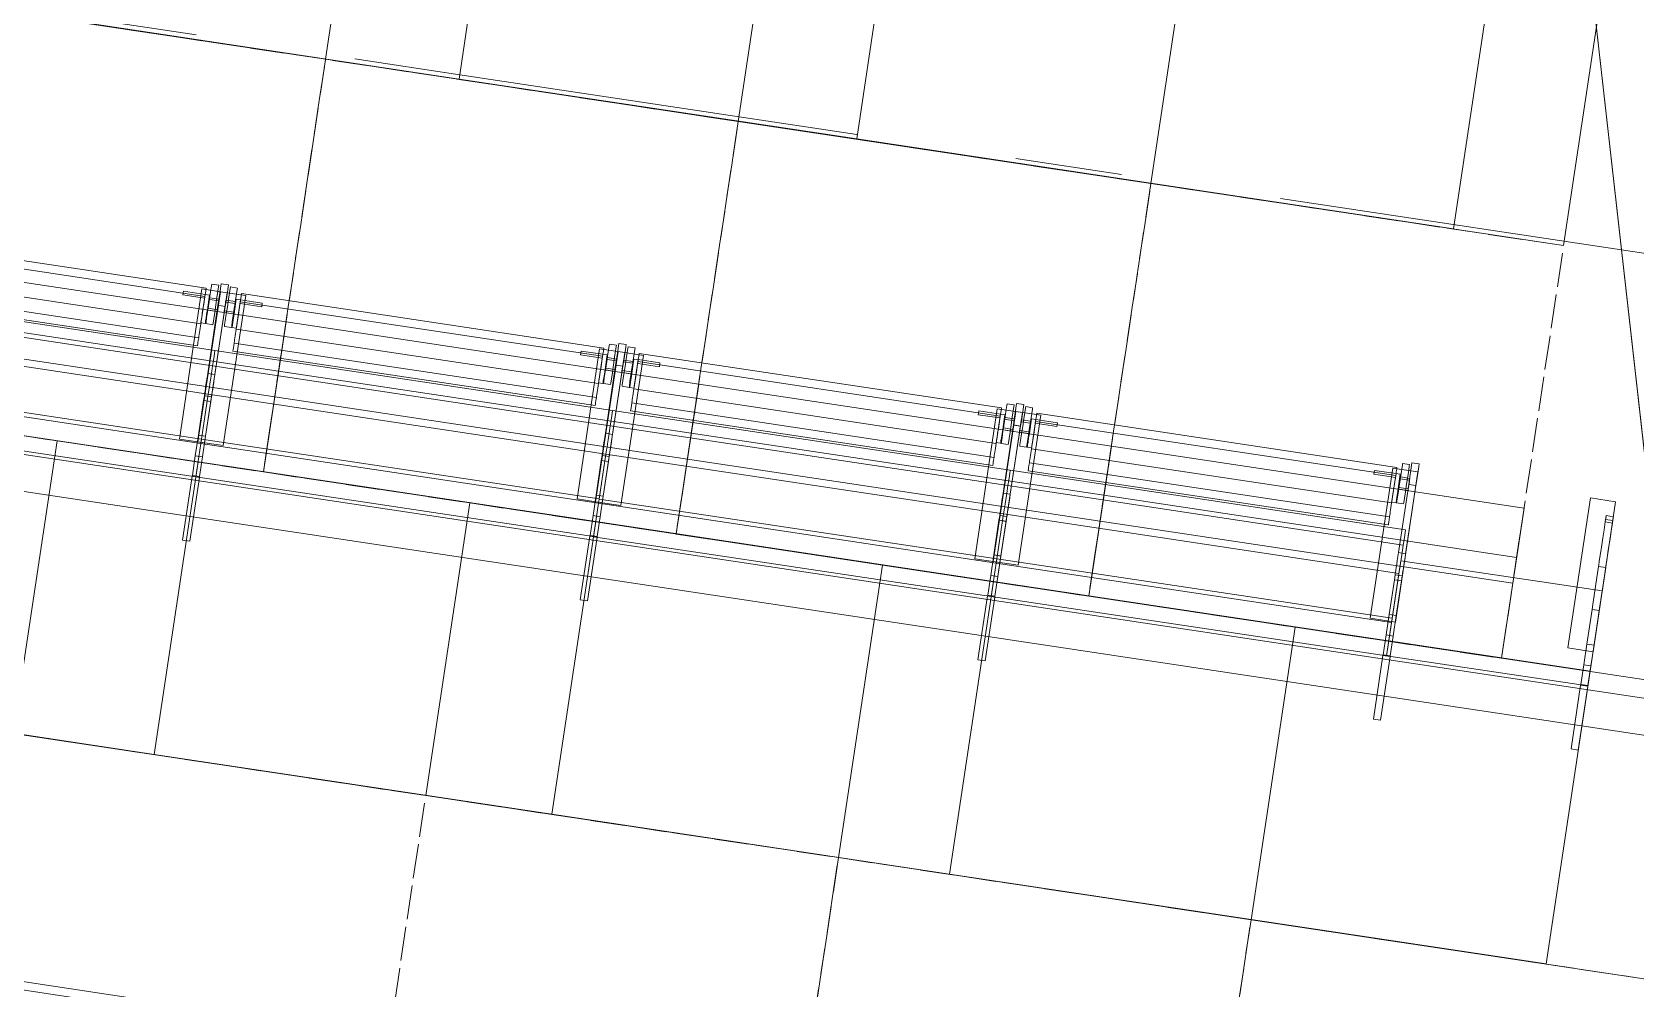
# Model space of a CAD drawing. Header units: millimetres. Extents: x -50172 to 74273, y -80883 to 11206.
# Drawn here: x -27207 to -25093, y -64751 to -63490 of the extents above; entities that cross this region are included whole.
import ezdxf
from ezdxf.enums import TextEntityAlignment as Align

# ---------------------------------------------------------------- set-up
doc = ezdxf.new("R2010")
doc.units = ezdxf.units.MM
doc.header["$MEASUREMENT"] = 0
doc.linetypes.add('Double Dashed', pattern=[1093.611073, 529.166651, -211.666656, 141.111112, -211.666656])
doc.linetypes.add('Hidden Line', pattern=[55, 45, -10])
for name, color, linetype in [('A-25-M_Wall_Ext', 7, 'Continuous'), ('New_A-05-M_Gross_Int_Plant', 7, 'Continuous'), ('New_A-15-MG_Structural_Grid_Phase_2', 7, 'Continuous'), ('New_A-20-M_Floor_Slab', 7, 'Continuous'), ('New_A-35-M_FFE_Fixed', 7, 'Continuous')]:
    doc.layers.add(name, color=color, linetype=linetype)
for name, color, linetype, lineweight in [('A-25-M_Wall_Ext_Pen_No__1', 7, 'Continuous', 13), ('New_A-20-M_Floor_Slab_Pen_No__89', 8, 'Continuous', 20), ('New_A-35-M_FFE_Fixed_Pen_No__1', 7, 'Continuous', 13), ('New_A-35-M_FFE_Fixed_Pen_No__101', 252, 'Continuous', 15), ('New_A-35-M_FFE_Fixed_Pen_No__93', 8, 'Continuous', 13), ('New_A-95-P_Drawing_Pen_No__1', 7, 'Continuous', 13), ('New_ArchiCAD Zone Stamps_Pen_No__6', 7, 'Continuous', 35)]:
    doc.layers.add(name, color=color, linetype=linetype, lineweight=lineweight)
for name, color, linetype, lineweight, true_color in [('A-25-M_Wall_Ext_Pen_No__107', 7, 'Continuous', 15, 0xa6a6a6), ('New_A-05-M_Gross_Int_Plant_Pen_No__74', 7, 'Continuous', 20, 0x606060), ('New_A-15-MG_Structural_Grid_Phase_2_Pen_No__222', 7, 'Continuous', 13, 0x65af33)]:
    doc.layers.add(name, color=color, linetype=linetype, lineweight=lineweight, true_color=true_color)
doc.styles.add('GENERATED_STYLE_1', font='')
doc.styles.add('GENERATED_STYLE_3', font='')
doc.styles.add('GENERATED_STYLE_4', font='')
doc.styles.get('GENERATED_STYLE_1').set_extended_font_data('Arial', bold=True)
doc.styles.get('GENERATED_STYLE_3').set_extended_font_data('Arial')
doc.styles.get('GENERATED_STYLE_4').set_extended_font_data('Swis721 BT')
pattern_1 = [(60, (0, 0), (-43.30127, 25), []), (120, (0, 0), (43.30127, 25), [])]

# ---------------------------------------------------------------- blocks, each defined once
blk = doc.blocks.new('Slab_14_1', base_point=(-23563.9, -63227.3))
at = {"layer": 'New_A-20-M_Floor_Slab_Pen_No__89', "linetype": 'Continuous', "flags": 128}
blk.add_lwpolyline([(-23563.9, -63227.3), (-23443.1, -64297.2), (-25033, -64476.7), (-25153.8, -63406.8)], close=True, dxfattribs=at)
blk = doc.blocks.new('Slab_38_1', base_point=(-25153.8, -63406.8))
at = {"layer": 'New_A-20-M_Floor_Slab_Pen_No__89', "linetype": 'Continuous', "flags": 128}
blk.add_lwpolyline([(-25153.8, -63406.8), (-33281.9, -62183.4), (-33690.9, -63121.2), (-25039, -64423.5)], close=True, dxfattribs=at)
blk = doc.blocks.new('Slab_39_1', base_point=(-25044.6, -64373.8))
at = {"layer": 'New_A-20-M_Floor_Slab_Pen_No__89', "linetype": 'Continuous', "flags": 128}
blk.add_lwpolyline([(-25044.6, -64373.8), (-33670.9, -63075.4), (-34079.9, -64013.3), (-24929.8, -65390.5)], close=True, dxfattribs=at)
blk = doc.blocks.new('VENTS__3_1', base_point=(-30958.5, -71277.4))
at = {"layer": 'New_A-05-M_Gross_Int_Plant_Pen_No__74', "linetype": 'Continuous'}
blk.add_arc((-26782.7, -43787.3), 28124.1, 246.43121, 336.44961, dxfattribs=at)
at = {"layer": 'New_ArchiCAD Zone Stamps_Pen_No__6'}
for tag, height, style, p in [('ROOM_NAME', 250, 'GENERATED_STYLE_1', (-31302.6, -70145.2)), ('zoneNameLine2', 250, 'GENERATED_STYLE_1', (-31491, -70577.3)), ('measuredAreaCode', 200, 'GENERATED_STYLE_3', (-31679.5, -70998)), ('DUMMY_649', 200, 'GENERATED_STYLE_3', (-31372.1, -71132.1)), ('DUMMY_650', 200, 'GENERATED_STYLE_3', (-30882.7, -71345.4)), ('DUMMY_651', 133.3, 'GENERATED_STYLE_3', (-30603.4, -71452))]:
    blk.add_attdef(tag, text='', height=height, rotation=336.4404, dxfattribs=dict(at, style=style)).set_placement(p, align=Align.TOP_LEFT)
blk = doc.blocks.new('Wall_156_1', base_point=(-38294.6, -69816.9))
at = {"layer": 'A-25-M_Wall_Ext_Pen_No__107', "linetype": 'Continuous', "lineweight": 0, "true_color": 0x535353}
for points in [[(-38161.1, -69523.8, 0.417286), (-920.9, -54882.6), (-922.8, -54881.8, -0.417285), (-38160.3, -69522)], [(-38224.1, -69662.2, 0.417299), (-781.4, -54943), (-783.3, -54942.2, -0.417299), (-38223.3, -69660.3)]]:
    blk.add_hatch(color=251, dxfattribs=at).paths.add_polyline_path(points)
at = {"layer": 'A-25-M_Wall_Ext_Pen_No__107', "linetype": 'Continuous'}
h = blk.add_hatch(dxfattribs=at)
h.set_pattern_fill('Plaster_0001', color=256, style=0, pattern_type=2)
h.set_pattern_definition([(201.458, (0, 0), (-63.3617, 161.19955), [0, -100]), (201.458, (-14.85, -98.89), (-63.3617, 161.19955), [0, -100])])
h.paths.add_polyline_path([(-38160.3, -69522, 0.417285), (-922.8, -54881.8), (-936.5, -54875.8, -0.417284), (-38154.1, -69508.4)])
h = blk.add_hatch(dxfattribs=at)
h.set_pattern_fill('Batt_Insulation_0001', color=256, style=0, pattern_type=2)
h.set_pattern_definition(pattern_1)
h.paths.add_polyline_path([(-38273, -69769.5, 0.41731), (-673.1, -54989.8), (-764.9, -54950.1, -0.417301), (-38231.6, -69678.5)])
h = blk.add_hatch(dxfattribs=at)
h.set_pattern_fill('Plywood_0001', color=256, style=0, pattern_type=2)
h.set_pattern_definition([(0, (0, 0), (0, 200), [])])
h.paths.add_polyline_path([(-38231.6, -69678.5, 0.417301), (-764.9, -54950.1), (-781.4, -54943, -0.417299), (-38224.1, -69662.2)])
h = blk.add_hatch(dxfattribs=at)
h.set_pattern_fill('Batt_Insulation_0001', color=256, style=0, pattern_type=2)
h.set_pattern_definition(pattern_1)
h.paths.add_polyline_path([(-38283.4, -69792.3, 0.417312), (-650.2, -54999.7), (-673.1, -54989.8, -0.41731), (-38273, -69769.5)])
blk.add_hatch(color=256, dxfattribs=at).paths.add_polyline_path([(-38294.6, -69816.9, 0.417314), (-625.4, -55010.5), (-650.2, -54999.7, -0.417312), (-38283.4, -69792.3)])
at = {"layer": 'A-25-M_Wall_Ext_Pen_No__1', "linetype": 'Continuous'}
for radius, start, end in [(28147.8, 246.16247, 336.76276), (28145.8, 246.16252, 336.76277), (28130.8, 246.16287, 336.76285), (28317.8, 246.15854, 336.76179), (28299.8, 246.15895, 336.76189), (28297.8, 246.159, 336.7619), (28417.8, 246.15624, 336.76122), (28469.8, 246.15506, 336.76093), (28442.8, 246.15567, 336.76108)]:
    blk.add_arc((-26785.3, -43777.2), radius, start, end, dxfattribs=at)
blk = doc.blocks.new('Standard grid marker_15')
at = {"layer": 'New_A-15-MG_Structural_Grid_Phase_2_Pen_No__222', "linetype": 'Double Dashed'}
for p, q in [((1714.6, 0), (6969.8, 0)), ((6969.8, 0), (8684.4, 0))]:
    blk.add_line(p, q, dxfattribs=at)
blk = doc.blocks.new('Standard grid marker_24')
at = {"layer": 'New_A-15-MG_Structural_Grid_Phase_2_Pen_No__222', "linetype": 'Double Dashed'}
blk.add_arc((0, 0), 27977.6, 0, 90.63597, dxfattribs=at)
at = {"layer": 'New_A-15-MG_Structural_Grid_Phase_2_Pen_No__222', "style": 'GENERATED_STYLE_4'}
blk.add_attdef('AC_MarkerText_1', text='', height=350, rotation=90.3066, dxfattribs=at).set_placement((-1326.2, 28008), align=Align.MIDDLE_CENTER)
blk = doc.blocks.new('Montpelier with surface')
at = {"layer": 'New_A-35-M_FFE_Fixed_Pen_No__1', "linetype": 'Continuous'}
for p, q in [((0, 534.8), (0, 4.8)), ((390, 534.8), (0, 534.8)), ((285, 539.6), (370, 539.6)), ((285, 530), (285, 539.6)), ((285, 530), (370, 530)), ((370, 539.6), (371, 539.6)), ((370, 530), (370, 539.6)), ((370, 4.8), (370, 534.8)), ((370, 534.8), (414.6, 534.8)), ((370, 530), (371, 530)), ((371, 539.6), (397.3, 539.6)), ((371, 530), (371, 539.6)), ((371, 530), (397.3, 530)), ((390, 4.8), (390, 534.8)), ((397.3, 530), (397.3, 539.6)), ((397.3, 539.6), (424.7, 539.6)), ((397.3, 530), (424.7, 530)), ((414.6, 534.8), (415.5, 534.8)), ((414.6, 4.8), (414.6, 534.8)), ((415.5, 534.8), (416.5, 534.8)), ((416, 539.1), (616, 539.1)), ((416, 539.1), (416, 505.4)), ((416.5, 534.8), (417.4, 534.8)), ((417.4, 534.8), (418.3, 534.8)), ((418.3, 534.8), (419, 534.8)), ((419, 534.8), (419.6, 534.8)), ((419.6, 534.8), (420, 534.8)), ((420, 534.8), (420.2, 534.8)), ((420.2, 4.8), (420.2, 534.8)), ((420.2, 534.8), (480, 534.8)), ((424.7, 530), (424.7, 539.6)), ((424.7, 539.6), (470.9, 539.6)), ((424.7, 530), (470.9, 530)), ((470.9, 539.6), (477.4, 539.6)), ((470.9, 530), (470.9, 539.6)), ((470.9, 530), (477.4, 530)), ((477.4, 539.6), (478.6, 539.6)), ((477.4, 530), (477.4, 539.6)), ((477.4, 530), (478.6, 530)), ((478.6, 539.6), (480.7, 539.6)), ((478.6, 530), (480.7, 530)), ((480, 534.8), (482.5, 534.8)), ((480, 4.8), (480, 534.8)), ((480.7, 539.6), (483.7, 539.6)), ((480.7, 530), (483.7, 530)), ((482.5, 534.8), (485.7, 534.8)), ((483.7, 539.6), (487.4, 539.6)), ((483.7, 530), (487.4, 530)), ((485.7, 534.8), (489.5, 534.8)), ((487.4, 539.6), (491.7, 539.6)), ((487.4, 530), (491.7, 530)), ((489.5, 534.8), (493.9, 534.8)), ((491.7, 539.6), (496.6, 539.6)), ((491.7, 530), (496.6, 530)), ((493.9, 534.8), (499, 534.8)), ((496.6, 539.6), (501.7, 539.6)), ((496.6, 530), (501.7, 530)), ((499, 534.8), (504.7, 534.8)), ((501.7, 539.6), (507.1, 539.6)), ((501.7, 530), (507.1, 530)), ((504.7, 534.8), (511, 534.8)), ((507.1, 539.6), (597.9, 539.6)), ((507.1, 530), (507.1, 539.6)), ((507.1, 530), (597.9, 530)), ((511, 534.8), (517.9, 534.8)), ((517.9, 534.8), (525.2, 534.8)), ((517.9, 4.8), (517.9, 534.8)), ((525.2, 534.8), (530.9, 534.8)), ((530.9, 534.8), (535, 534.8)), ((535, 534.8), (537.4, 534.8)), ((537.4, 534.8), (538.2, 534.8)), ((538.2, 4.8), (538.2, 534.8)), ((589.7, 530.3), (590.2, 530.3)), ((589.7, 530.3), (589.7, 517.7)), ((590.2, 530.3), (591.7, 530.3)), ((591.7, 530.3), (594, 530.3)), ((592.1, 530.3), (592.7, 530.3)), ((592.1, 530.3), (592.1, 517.7)), ((592.7, 530.3), (594.2, 530.3)), ((594, 530.3), (596.7, 530.3)), ((594.2, 530.3), (596.5, 530.3)), ((596.5, 530.3), (599.1, 530.3)), ((596.7, 530.3), (599.4, 530.3)), ((597.9, 539.6), (608.1, 539.6)), ((597.9, 530), (597.9, 539.6)), ((597.9, 530), (608.1, 530)), ((599.1, 530.3), (601.8, 530.3)), ((599.4, 530.3), (601.6, 530.3)), ((601.6, 530.3), (603.2, 530.3)), ((601.8, 530.3), (604.1, 530.3)), ((603.2, 530.3), (603.7, 530.3)), ((603.7, 530.3), (603.7, 517.7)), ((604.1, 530.3), (605.6, 530.3)), ((605.6, 530.3), (606.1, 530.3)), ((606.1, 530.3), (606.1, 517.7)), ((608.1, 539.6), (617, 539.6)), ((608.1, 530), (617, 530)), ((616, 539.1), (616, 505.4)), ((617, 539.6), (623.5, 539.6)), ((617, 530), (623.5, 530)), ((623.5, 539.6), (626.7, 539.6)), ((623.5, 530), (626.7, 530)), ((626.7, 530), (626.7, 539.6)), ((541.1, 28.4), (541.1, 511.2)), ((541.1, 511.2), (541.7, 511.2)), ((541.7, 511.2), (543.1, 511.2)), ((543.1, 511.2), (545.3, 511.2)), ((545.3, 511.2), (548.1, 511.2)), ((548.1, 511.2), (551.8, 511.2)), ((551.8, 511.2), (552.7, 511.2)), ((551.8, 28.4), (551.8, 511.2)), ((552.7, 511.2), (554.3, 511.2)), ((554.3, 511.2), (556.3, 511.2)), ((556.3, 511.2), (558.8, 511.2)), ((558.8, 511.2), (561.5, 511.2)), ((561.5, 511.2), (564.4, 511.2)), ((564.4, 511.2), (567.4, 511.2)), ((567.4, 511.2), (570.4, 511.2)), ((570.4, 511.2), (607, 511.2)), ((570.4, 28.4), (570.4, 511.2)), ((571.6, 527.1), (573.6, 527.1)), ((571.6, 527.1), (571.6, 517.7)), ((571.6, 517.7), (573.6, 517.7)), ((571.6, 517), (572.4, 517)), ((571.6, 517), (571.6, 511.2)), ((571.6, 511.2), (572.4, 511.2)), ((572.4, 517), (574.9, 517)), ((572.4, 511.2), (574.9, 511.2)), ((573.6, 527.1), (579.3, 527.1)), ((573.6, 517.7), (579.3, 517.7)), ((574.9, 517), (578.9, 517)), ((574.9, 511.2), (578.9, 511.2)), ((578.9, 517), (584, 517)), ((578.9, 511.2), (584, 511.2)), ((579.3, 527.1), (587.8, 527.1)), ((579.3, 517.7), (587.8, 517.7)), ((584, 517), (590.1, 517)), ((584, 511.2), (590.1, 511.2)), ((587.8, 527.1), (597.9, 527.1)), ((587.8, 517.7), (597.9, 517.7)), ((589.7, 517.7), (590.2, 517.7)), ((590.1, 517), (596.6, 517)), ((590.1, 511.2), (596.6, 511.2)), ((590.2, 517.7), (591.7, 517.7)), ((591.7, 517.7), (594, 517.7)), ((592.1, 517.7), (592.7, 517.7)), ((592.7, 517.7), (594.2, 517.7)), ((594, 517.7), (596.7, 517.7)), ((594.2, 517.7), (596.5, 517.7)), ((596.5, 517.7), (599.1, 517.7)), ((596.6, 517), (603.3, 517)), ((596.6, 511.2), (603.3, 511.2)), ((596.7, 517.7), (599.4, 517.7)), ((597.9, 527.1), (608, 527.1)), ((597.9, 517.7), (608, 517.7)), ((599.1, 517.7), (601.8, 517.7)), ((599.4, 517.7), (601.6, 517.7)), ((601.6, 517.7), (603.2, 517.7)), ((601.8, 517.7), (604.1, 517.7)), ((603.2, 517.7), (603.7, 517.7)), ((603.3, 517), (609.5, 517)), ((603.3, 511.2), (609.5, 511.2)), ((604.1, 517.7), (605.6, 517.7)), ((604.5, 511.2), (604.5, 482.3)), ((604.5, 511.2), (609.5, 511.2)), ((605.6, 517.7), (606.1, 517.7)), ((607, 511.2), (609.5, 511.2)), ((607, 28.4), (607, 511.2)), ((608, 527.1), (616.5, 527.1)), ((608, 517.7), (616.5, 517.7)), ((609.5, 517), (609.5, 511.2)), ((609.5, 511.2), (611.9, 511.2)), ((609.5, 511.2), (609.5, 482.3)), ((611.9, 511.2), (613.9, 511.2)), ((613.9, 511.2), (615.5, 511.2)), ((615.5, 511.2), (616.8, 511.2)), ((616.5, 527.1), (622.2, 527.1)), ((616.5, 517.7), (622.2, 517.7)), ((616.8, 511.2), (617.6, 511.2)), ((617.6, 511.2), (617.9, 511.2)), ((617.9, 28.4), (617.9, 511.2)), ((622.2, 527.1), (624.2, 527.1)), ((622.2, 517.7), (624.2, 517.7)), ((624.2, 527.1), (624.2, 517.7)), ((416, 505.4), (616, 505.4)), ((604.5, 482.3), (609.5, 482.3)), ((604.5, 28.4), (604.5, 57.3)), ((604.5, 57.3), (609.5, 57.3)), ((609.5, 28.4), (609.5, 57.3)), ((416, 0), (416, 33.7)), ((416, 33.7), (616, 33.7)), ((541.1, 28.4), (541.7, 28.4)), ((541.7, 28.4), (543.1, 28.4)), ((543.1, 28.4), (545.3, 28.4)), ((545.3, 28.4), (548.1, 28.4)), ((548.1, 28.4), (551.8, 28.4)), ((551.8, 28.4), (552.7, 28.4)), ((552.7, 28.4), (554.3, 28.4)), ((554.3, 28.4), (556.3, 28.4)), ((556.3, 28.4), (558.8, 28.4)), ((558.8, 28.4), (561.5, 28.4)), ((561.5, 28.4), (564.4, 28.4)), ((564.4, 28.4), (567.4, 28.4)), ((567.4, 28.4), (570.4, 28.4)), ((570.4, 28.4), (607, 28.4)), ((571.6, 22.6), (571.6, 28.4)), ((571.6, 28.4), (572.4, 28.4)), ((571.6, 22.6), (572.4, 22.6)), ((571.6, 21.9), (573.6, 21.9)), ((571.6, 12.5), (571.6, 21.9)), ((572.4, 28.4), (574.9, 28.4)), ((572.4, 22.6), (574.9, 22.6)), ((573.6, 21.9), (579.3, 21.9)), ((574.9, 28.4), (578.9, 28.4)), ((574.9, 22.6), (578.9, 22.6)), ((578.9, 28.4), (584, 28.4)), ((578.9, 22.6), (584, 22.6)), ((579.3, 21.9), (587.8, 21.9)), ((584, 28.4), (590.1, 28.4)), ((584, 22.6), (590.1, 22.6)), ((587.8, 21.9), (597.9, 21.9)), ((589.7, 9.3), (589.7, 21.9)), ((589.7, 21.9), (590.2, 21.9)), ((590.1, 28.4), (596.6, 28.4)), ((590.1, 22.6), (596.6, 22.6)), ((590.2, 21.9), (591.7, 21.9)), ((591.7, 21.9), (594, 21.9)), ((592.1, 9.3), (592.1, 21.9)), ((592.1, 21.9), (592.7, 21.9)), ((592.7, 21.9), (594.2, 21.9)), ((594, 21.9), (596.7, 21.9)), ((594.2, 21.9), (596.5, 21.9)), ((596.5, 21.9), (599.1, 21.9)), ((596.6, 28.4), (603.3, 28.4)), ((596.6, 22.6), (603.3, 22.6)), ((596.7, 21.9), (599.4, 21.9)), ((597.9, 21.9), (608, 21.9)), ((599.1, 21.9), (601.8, 21.9)), ((599.4, 21.9), (601.6, 21.9)), ((601.6, 21.9), (603.2, 21.9)), ((601.8, 21.9), (604.1, 21.9)), ((603.2, 21.9), (603.7, 21.9)), ((603.3, 28.4), (609.5, 28.4)), ((603.3, 22.6), (609.5, 22.6)), ((603.7, 9.3), (603.7, 21.9)), ((604.1, 21.9), (605.6, 21.9)), ((604.5, 28.4), (609.5, 28.4)), ((605.6, 21.9), (606.1, 21.9)), ((606.1, 9.3), (606.1, 21.9)), ((607, 28.4), (609.5, 28.4)), ((608, 21.9), (616.5, 21.9)), ((609.5, 22.6), (609.5, 28.4)), ((609.5, 28.4), (611.9, 28.4)), ((611.9, 28.4), (613.9, 28.4)), ((613.9, 28.4), (615.5, 28.4)), ((615.5, 28.4), (616.8, 28.4)), ((616, 0), (616, 33.7)), ((616.5, 21.9), (622.2, 21.9)), ((616.8, 28.4), (617.6, 28.4)), ((617.6, 28.4), (617.9, 28.4)), ((622.2, 21.9), (624.2, 21.9)), ((624.2, 12.5), (624.2, 21.9)), ((0, 4.8), (390, 4.8)), ((285, 9.6), (370, 9.6)), ((285, 0), (285, 9.6)), ((370, 9.6), (371, 9.6)), ((370, 0), (370, 9.6)), ((370, 4.8), (414.6, 4.8)), ((371, 9.6), (397.3, 9.6)), ((371, 0), (371, 9.6)), ((397.3, 9.6), (424.7, 9.6)), ((397.3, 0), (397.3, 9.6)), ((414.6, 4.8), (415.5, 4.8)), ((415.5, 4.8), (416.5, 4.8)), ((416.5, 4.8), (417.4, 4.8)), ((417.4, 4.8), (418.3, 4.8)), ((418.3, 4.8), (419, 4.8)), ((419, 4.8), (419.6, 4.8)), ((419.6, 4.8), (420, 4.8)), ((420, 4.8), (420.2, 4.8)), ((420.2, 4.8), (480, 4.8)), ((424.7, 9.6), (470.9, 9.6)), ((424.7, 0), (424.7, 9.6)), ((470.9, 9.6), (477.4, 9.6)), ((470.9, 0), (470.9, 9.6)), ((477.4, 9.6), (478.6, 9.6)), ((477.4, 0), (477.4, 9.6)), ((478.6, 9.6), (480.7, 9.6)), ((480, 4.8), (482.5, 4.8)), ((480.7, 9.6), (483.7, 9.6)), ((482.5, 4.8), (485.7, 4.8)), ((483.7, 9.6), (487.4, 9.6)), ((485.7, 4.8), (489.5, 4.8)), ((487.4, 9.6), (491.7, 9.6)), ((489.5, 4.8), (493.9, 4.8)), ((491.7, 9.6), (496.6, 9.6)), ((493.9, 4.8), (499, 4.8)), ((496.6, 9.6), (501.7, 9.6)), ((499, 4.8), (504.7, 4.8)), ((501.7, 9.6), (507.1, 9.6)), ((504.7, 4.8), (511, 4.8)), ((507.1, 9.6), (597.9, 9.6)), ((507.1, 0), (507.1, 9.6)), ((511, 4.8), (517.9, 4.8)), ((517.9, 4.8), (525.2, 4.8)), ((525.2, 4.8), (530.9, 4.8)), ((530.9, 4.8), (535, 4.8)), ((535, 4.8), (537.4, 4.8)), ((537.4, 4.8), (538.2, 4.8)), ((571.6, 12.5), (573.6, 12.5)), ((573.6, 12.5), (579.3, 12.5)), ((579.3, 12.5), (587.8, 12.5)), ((587.8, 12.5), (597.9, 12.5)), ((589.7, 9.3), (590.2, 9.3)), ((590.2, 9.3), (591.7, 9.3)), ((591.7, 9.3), (594, 9.3)), ((592.1, 9.3), (592.7, 9.3)), ((592.7, 9.3), (594.2, 9.3)), ((594, 9.3), (596.7, 9.3)), ((594.2, 9.3), (596.5, 9.3)), ((596.5, 9.3), (599.1, 9.3)), ((596.7, 9.3), (599.4, 9.3)), ((597.9, 12.5), (608, 12.5)), ((597.9, 9.6), (608.1, 9.6)), ((597.9, 0), (597.9, 9.6)), ((599.1, 9.3), (601.8, 9.3)), ((599.4, 9.3), (601.6, 9.3)), ((601.6, 9.3), (603.2, 9.3)), ((601.8, 9.3), (604.1, 9.3)), ((603.2, 9.3), (603.7, 9.3)), ((604.1, 9.3), (605.6, 9.3)), ((605.6, 9.3), (606.1, 9.3)), ((608, 12.5), (616.5, 12.5)), ((608.1, 9.6), (617, 9.6)), ((616.5, 12.5), (622.2, 12.5)), ((617, 9.6), (623.5, 9.6)), ((622.2, 12.5), (624.2, 12.5)), ((623.5, 9.6), (626.7, 9.6)), ((626.7, 0), (626.7, 9.6)), ((285, 0), (370, 0)), ((370, 0), (371, 0)), ((371, 0), (397.3, 0)), ((397.3, 0), (424.7, 0)), ((416, 0), (616, 0)), ((424.7, 0), (470.9, 0)), ((470.9, 0), (477.4, 0)), ((477.4, 0), (478.6, 0)), ((478.6, 0), (480.7, 0)), ((480.7, 0), (483.7, 0)), ((483.7, 0), (487.4, 0)), ((487.4, 0), (491.7, 0)), ((491.7, 0), (496.6, 0)), ((496.6, 0), (501.7, 0)), ((501.7, 0), (507.1, 0)), ((507.1, 0), (597.9, 0)), ((597.9, 0), (608.1, 0)), ((608.1, 0), (617, 0)), ((617, 0), (623.5, 0)), ((623.5, 0), (626.7, 0))]:
    blk.add_line(p, q, dxfattribs=at)
blk = doc.blocks.new('Montpelier with surface-row end_2')
at = {"layer": 'New_A-35-M_FFE_Fixed_Pen_No__93', "linetype": 'Continuous'}
for p, q in [((390, 795.2), (0, 795.2)), ((0, 795.2), (0, 0)), ((285, 800), (370, 800)), ((285, 790.4), (285, 800)), ((285, 790.4), (370, 790.4)), ((370, 800), (371, 800)), ((370, 790.4), (370, 800)), ((370, 268.3), (370, 795.2)), ((370, 795.2), (414.6, 795.2)), ((370, 790.4), (371, 790.4)), ((371, 800), (397.3, 800)), ((371, 790.4), (371, 800)), ((371, 790.4), (397.3, 790.4)), ((390, 0), (390, 795.2)), ((397.3, 790.4), (397.3, 800)), ((397.3, 800), (424.7, 800)), ((397.3, 790.4), (424.7, 790.4)), ((414.6, 795.2), (415.5, 795.2)), ((414.6, 268.3), (414.6, 795.2)), ((415.5, 795.2), (416.5, 795.2)), ((416, 799.5), (616, 799.5)), ((416, 799.5), (416, 766)), ((416.5, 795.2), (417.4, 795.2)), ((417.4, 795.2), (418.3, 795.2)), ((418.3, 795.2), (419, 795.2)), ((419, 795.2), (419.6, 795.2)), ((419.6, 795.2), (420, 795.2)), ((420, 795.2), (420.2, 795.2)), ((420.2, 268.3), (420.2, 795.2)), ((420.2, 795.2), (480, 795.2)), ((424.7, 790.4), (424.7, 800)), ((424.7, 800), (470.9, 800)), ((424.7, 790.4), (470.9, 790.4)), ((470.9, 800), (477.4, 800)), ((470.9, 790.4), (470.9, 800)), ((470.9, 790.4), (477.4, 790.4)), ((477.4, 800), (478.6, 800)), ((477.4, 790.4), (477.4, 800)), ((477.4, 790.4), (478.6, 790.4)), ((478.6, 800), (480.7, 800)), ((478.6, 790.4), (480.7, 790.4)), ((480, 795.2), (482.5, 795.2)), ((480, 268.3), (480, 795.2)), ((480.7, 800), (483.7, 800)), ((480.7, 790.4), (483.7, 790.4)), ((482.5, 795.2), (485.7, 795.2)), ((483.7, 800), (487.4, 800)), ((483.7, 790.4), (487.4, 790.4)), ((485.7, 795.2), (489.5, 795.2)), ((487.4, 800), (491.7, 800)), ((487.4, 790.4), (491.7, 790.4)), ((489.5, 795.2), (493.9, 795.2)), ((491.7, 800), (496.6, 800)), ((491.7, 790.4), (496.6, 790.4)), ((493.9, 795.2), (499, 795.2)), ((496.6, 800), (501.7, 800)), ((496.6, 790.4), (501.7, 790.4)), ((499, 795.2), (504.7, 795.2)), ((501.7, 800), (507.1, 800)), ((501.7, 790.4), (507.1, 790.4)), ((504.7, 795.2), (511, 795.2)), ((507.1, 800), (597.9, 800)), ((507.1, 790.4), (507.1, 800)), ((507.1, 790.4), (597.9, 790.4)), ((511, 795.2), (517.9, 795.2)), ((517.9, 795.2), (525.2, 795.2)), ((517.9, 268.3), (517.9, 795.2)), ((525.2, 795.2), (530.9, 795.2)), ((530.9, 795.2), (535, 795.2)), ((535, 795.2), (537.4, 795.2)), ((537.4, 795.2), (538.2, 795.2)), ((538.2, 268.3), (538.2, 795.2)), ((571.6, 787.5), (573.6, 787.5)), ((571.6, 787.5), (571.6, 778.3)), ((573.6, 787.5), (579.3, 787.5)), ((579.3, 787.5), (587.8, 787.5)), ((587.8, 787.5), (597.9, 787.5)), ((589.7, 790.7), (590.2, 790.7)), ((589.7, 790.7), (589.7, 778.3)), ((590.2, 790.7), (591.7, 790.7)), ((591.7, 790.7), (594, 790.7)), ((592.1, 790.7), (592.7, 790.7)), ((592.1, 790.7), (592.1, 778.3)), ((592.7, 790.7), (594.2, 790.7)), ((594, 790.7), (596.7, 790.7)), ((594.2, 790.7), (596.5, 790.7)), ((596.5, 790.7), (599.1, 790.7)), ((596.7, 790.7), (599.4, 790.7)), ((597.9, 800), (608.1, 800)), ((597.9, 790.4), (597.9, 800)), ((597.9, 790.4), (608.1, 790.4)), ((597.9, 787.5), (608, 787.5)), ((599.1, 790.7), (601.8, 790.7)), ((599.4, 790.7), (601.6, 790.7)), ((601.6, 790.7), (603.2, 790.7)), ((601.8, 790.7), (604.1, 790.7)), ((603.2, 790.7), (603.7, 790.7)), ((603.7, 790.7), (603.7, 778.3)), ((604.1, 790.7), (605.6, 790.7)), ((605.6, 790.7), (606.1, 790.7)), ((606.1, 790.7), (606.1, 778.3)), ((608, 787.5), (616.5, 787.5)), ((608.1, 800), (617, 800)), ((608.1, 790.4), (617, 790.4)), ((616, 799.5), (616, 766)), ((616.5, 787.5), (622.2, 787.5)), ((617, 800), (623.5, 800)), ((617, 790.4), (623.5, 790.4)), ((622.2, 787.5), (624.2, 787.5)), ((623.5, 800), (626.7, 800)), ((623.5, 790.4), (626.7, 790.4)), ((624.2, 787.5), (624.2, 778.3)), ((626.7, 790.4), (626.7, 800)), ((416, 766), (616, 766)), ((541.1, 291.7), (541.1, 771.7)), ((541.1, 771.7), (541.7, 771.7)), ((541.7, 771.7), (543.1, 771.7)), ((543.1, 771.7), (545.3, 771.7)), ((545.3, 771.7), (548.1, 771.7)), ((548.1, 771.7), (551.8, 771.7)), ((551.8, 771.7), (552.7, 771.7)), ((551.8, 291.7), (551.8, 771.7)), ((552.7, 771.7), (554.3, 771.7)), ((554.3, 771.7), (556.3, 771.7)), ((556.3, 771.7), (558.8, 771.7)), ((558.8, 771.7), (561.5, 771.7)), ((561.5, 771.7), (564.4, 771.7)), ((564.4, 771.7), (567.4, 771.7)), ((567.4, 771.7), (570.4, 771.7)), ((570.4, 771.7), (607, 771.7)), ((570.4, 291.7), (570.4, 771.7)), ((571.6, 778.3), (573.6, 778.3)), ((571.6, 777.5), (572.4, 777.5)), ((571.6, 777.5), (571.6, 771.7)), ((571.6, 771.7), (572.4, 771.7)), ((572.4, 777.5), (574.9, 777.5)), ((572.4, 771.7), (574.9, 771.7)), ((573.6, 778.3), (579.3, 778.3)), ((574.9, 777.5), (578.9, 777.5)), ((574.9, 771.7), (578.9, 771.7)), ((578.9, 777.5), (584, 777.5)), ((578.9, 771.7), (584, 771.7)), ((579.3, 778.3), (587.8, 778.3)), ((584, 777.5), (590.1, 777.5)), ((584, 771.7), (590.1, 771.7)), ((587.8, 778.3), (597.9, 778.3)), ((589.7, 778.3), (590.2, 778.3)), ((590.1, 777.5), (596.6, 777.5)), ((590.1, 771.7), (596.6, 771.7)), ((590.2, 778.3), (591.7, 778.3)), ((591.7, 778.3), (594, 778.3)), ((592.1, 778.3), (592.7, 778.3)), ((592.7, 778.3), (594.2, 778.3)), ((594, 778.3), (596.7, 778.3)), ((594.2, 778.3), (596.5, 778.3)), ((596.5, 778.3), (599.1, 778.3)), ((596.6, 777.5), (603.3, 777.5)), ((596.6, 771.7), (603.3, 771.7)), ((596.7, 778.3), (599.4, 778.3)), ((597.9, 778.3), (608, 778.3)), ((599.1, 778.3), (601.8, 778.3)), ((599.4, 778.3), (601.6, 778.3)), ((601.6, 778.3), (603.2, 778.3)), ((601.8, 778.3), (604.1, 778.3)), ((603.2, 778.3), (603.7, 778.3)), ((603.3, 777.5), (609.5, 777.5)), ((603.3, 771.7), (609.5, 771.7)), ((604.1, 778.3), (605.6, 778.3)), ((604.5, 771.7), (604.5, 743)), ((604.5, 771.7), (609.5, 771.7)), ((605.6, 778.3), (606.1, 778.3)), ((607, 771.7), (609.5, 771.7)), ((607, 291.7), (607, 771.7)), ((608, 778.3), (616.5, 778.3)), ((609.5, 777.5), (609.5, 771.7)), ((609.5, 771.7), (609.5, 743)), ((609.5, 771.7), (611.9, 771.7)), ((611.9, 771.7), (613.9, 771.7)), ((613.9, 771.7), (615.5, 771.7)), ((615.5, 771.7), (616.8, 771.7)), ((616.5, 778.3), (622.2, 778.3)), ((616.8, 771.7), (617.6, 771.7)), ((617.6, 771.7), (617.9, 771.7)), ((617.9, 291.7), (617.9, 771.7)), ((622.2, 778.3), (624.2, 778.3)), ((604.5, 743), (609.5, 743)), ((604.5, 291.7), (604.5, 320.5)), ((604.5, 320.5), (609.5, 320.5)), ((609.5, 291.7), (609.5, 320.5)), ((416, 263.5), (416, 297)), ((416, 297), (616, 297)), ((616, 263.5), (616, 297)), ((541.1, 291.7), (541.7, 291.7)), ((541.7, 291.7), (543.1, 291.7)), ((543.1, 291.7), (545.3, 291.7)), ((545.3, 291.7), (548.1, 291.7)), ((548.1, 291.7), (551.8, 291.7)), ((551.8, 291.7), (552.7, 291.7)), ((552.7, 291.7), (554.3, 291.7)), ((554.3, 291.7), (556.3, 291.7)), ((556.3, 291.7), (558.8, 291.7)), ((558.8, 291.7), (561.5, 291.7)), ((561.5, 291.7), (564.4, 291.7)), ((564.4, 291.7), (567.4, 291.7)), ((567.4, 291.7), (570.4, 291.7)), ((570.4, 291.7), (607, 291.7)), ((571.6, 286), (571.6, 291.7)), ((571.6, 291.7), (572.4, 291.7)), ((571.6, 286), (572.4, 286)), ((571.6, 285.2), (573.6, 285.2)), ((571.6, 275.9), (571.6, 285.2)), ((571.6, 275.9), (573.6, 275.9)), ((572.4, 291.7), (574.9, 291.7)), ((572.4, 286), (574.9, 286)), ((573.6, 285.2), (579.3, 285.2)), ((573.6, 275.9), (579.3, 275.9)), ((574.9, 291.7), (578.9, 291.7)), ((574.9, 286), (578.9, 286)), ((578.9, 291.7), (584, 291.7)), ((578.9, 286), (584, 286)), ((579.3, 285.2), (587.8, 285.2)), ((579.3, 275.9), (587.8, 275.9)), ((584, 291.7), (590.1, 291.7)), ((584, 286), (590.1, 286)), ((587.8, 285.2), (597.9, 285.2)), ((587.8, 275.9), (597.9, 275.9)), ((589.7, 272.8), (589.7, 285.2)), ((589.7, 285.2), (590.2, 285.2)), ((590.1, 291.7), (596.6, 291.7)), ((590.1, 286), (596.6, 286)), ((590.2, 285.2), (591.7, 285.2)), ((591.7, 285.2), (594, 285.2)), ((592.1, 272.8), (592.1, 285.2)), ((592.1, 285.2), (592.7, 285.2)), ((592.7, 285.2), (594.2, 285.2)), ((594, 285.2), (596.7, 285.2)), ((594.2, 285.2), (596.5, 285.2)), ((596.5, 285.2), (599.1, 285.2)), ((596.6, 291.7), (603.3, 291.7)), ((596.6, 286), (603.3, 286)), ((596.7, 285.2), (599.4, 285.2)), ((597.9, 285.2), (608, 285.2)), ((597.9, 275.9), (608, 275.9)), ((599.1, 285.2), (601.8, 285.2)), ((599.4, 285.2), (601.6, 285.2)), ((601.6, 285.2), (603.2, 285.2)), ((601.8, 285.2), (604.1, 285.2)), ((603.2, 285.2), (603.7, 285.2)), ((603.3, 291.7), (609.5, 291.7)), ((603.3, 286), (609.5, 286)), ((603.7, 272.8), (603.7, 285.2)), ((604.1, 285.2), (605.6, 285.2)), ((604.5, 291.7), (609.5, 291.7)), ((605.6, 285.2), (606.1, 285.2)), ((606.1, 272.8), (606.1, 285.2)), ((607, 291.7), (609.5, 291.7)), ((608, 285.2), (616.5, 285.2)), ((608, 275.9), (616.5, 275.9)), ((609.5, 291.7), (611.9, 291.7)), ((609.5, 286), (609.5, 291.7)), ((611.9, 291.7), (613.9, 291.7)), ((613.9, 291.7), (615.5, 291.7)), ((615.5, 291.7), (616.8, 291.7)), ((616.5, 285.2), (622.2, 285.2)), ((616.5, 275.9), (622.2, 275.9)), ((616.8, 291.7), (617.6, 291.7)), ((617.6, 291.7), (617.9, 291.7)), ((622.2, 285.2), (624.2, 285.2)), ((622.2, 275.9), (624.2, 275.9)), ((624.2, 275.9), (624.2, 285.2)), ((285, 273.1), (370, 273.1)), ((285, 263.5), (285, 273.1)), ((285, 263.5), (370, 263.5)), ((370, 273.1), (371, 273.1)), ((370, 263.5), (370, 273.1)), ((370, 268.3), (414.6, 268.3)), ((370, 263.5), (371, 263.5)), ((370.4, 0), (370.4, 268.3)), ((370.4, 268.3), (390, 268.3)), ((371, 273.1), (397.3, 273.1)), ((371, 263.5), (371, 273.1)), ((371, 263.5), (397.3, 263.5)), ((390, 268.3), (497, 268.3)), ((390, 0), (390, 268.3)), ((397.3, 273.1), (424.7, 273.1)), ((397.3, 263.5), (397.3, 273.1)), ((397.3, 263.5), (424.7, 263.5)), ((414.6, 268.3), (415.5, 268.3)), ((415.5, 268.3), (416.5, 268.3)), ((416, 263.5), (616, 263.5)), ((416.5, 268.3), (417.4, 268.3)), ((417.4, 268.3), (418.3, 268.3)), ((418.3, 268.3), (419, 268.3)), ((419, 268.3), (419.6, 268.3)), ((419.6, 268.3), (420, 268.3)), ((420, 268.3), (420.2, 268.3)), ((420.2, 268.3), (480, 268.3)), ((424.7, 273.1), (470.9, 273.1)), ((424.7, 263.5), (424.7, 273.1)), ((424.7, 263.5), (470.9, 263.5)), ((470.9, 273.1), (477.4, 273.1)), ((470.9, 263.5), (470.9, 273.1)), ((470.9, 263.5), (477.4, 263.5)), ((477.4, 273.1), (478.6, 273.1)), ((477.4, 263.5), (477.4, 273.1)), ((477.4, 263.5), (478.6, 263.5)), ((478.6, 273.1), (480.7, 273.1)), ((478.6, 263.5), (480.7, 263.5)), ((480, 268.3), (482.5, 268.3)), ((480.7, 273.1), (483.7, 273.1)), ((480.7, 263.5), (483.7, 263.5)), ((482.5, 268.3), (485.7, 268.3)), ((483.7, 273.1), (487.4, 273.1)), ((483.7, 263.5), (487.4, 263.5)), ((485.7, 268.3), (489.5, 268.3)), ((487.4, 273.1), (491.7, 273.1)), ((487.4, 263.5), (491.7, 263.5)), ((489.5, 268.3), (493.9, 268.3)), ((491.7, 273.1), (496.6, 273.1)), ((491.7, 263.5), (496.6, 263.5)), ((493.9, 268.3), (499, 268.3)), ((496.6, 273.1), (501.7, 273.1)), ((496.6, 263.5), (501.7, 263.5)), ((497, 0), (497, 268.3)), ((499, 268.3), (504.7, 268.3)), ((501.7, 273.1), (507.1, 273.1)), ((501.7, 263.5), (507.1, 263.5)), ((504.7, 268.3), (511, 268.3)), ((507.1, 273.1), (597.9, 273.1)), ((507.1, 263.5), (507.1, 273.1)), ((507.1, 263.5), (597.9, 263.5)), ((511, 268.3), (517.9, 268.3)), ((517.9, 268.3), (525.2, 268.3)), ((525.2, 268.3), (530.9, 268.3)), ((530.9, 268.3), (535, 268.3)), ((535, 268.3), (537.4, 268.3)), ((537.4, 268.3), (538.2, 268.3)), ((589.7, 272.8), (590.2, 272.8)), ((590.2, 272.8), (591.7, 272.8)), ((591.7, 272.8), (594, 272.8)), ((592.1, 272.8), (592.7, 272.8)), ((592.7, 272.8), (594.2, 272.8)), ((594, 272.8), (596.7, 272.8)), ((594.2, 272.8), (596.5, 272.8)), ((596.5, 272.8), (599.1, 272.8)), ((596.7, 272.8), (599.4, 272.8)), ((597.9, 273.1), (608.1, 273.1)), ((597.9, 263.5), (597.9, 273.1)), ((597.9, 263.5), (608.1, 263.5)), ((599.1, 272.8), (601.8, 272.8)), ((599.4, 272.8), (601.6, 272.8)), ((601.6, 272.8), (603.2, 272.8)), ((601.8, 272.8), (604.1, 272.8)), ((603.2, 272.8), (603.7, 272.8)), ((604.1, 272.8), (605.6, 272.8)), ((605.6, 272.8), (606.1, 272.8)), ((608.1, 273.1), (617, 273.1)), ((608.1, 263.5), (617, 263.5)), ((617, 273.1), (623.5, 273.1)), ((617, 263.5), (623.5, 263.5)), ((623.5, 273.1), (626.7, 273.1)), ((623.5, 263.5), (626.7, 263.5)), ((626.7, 263.5), (626.7, 273.1)), ((416, 0), (416, 33.5)), ((416, 33.5), (616, 33.5)), ((616, 0), (616, 33.5)), ((0, 0), (390, 0)), ((285, 9.6), (285, 0)), ((370, 9.6), (285, 9.6)), ((370, 0), (285, 0)), ((370, 9.6), (370, 0)), ((371, 9.6), (370, 9.6)), ((371, 0), (370, 0)), ((370.4, 0), (390, 0)), ((371, 9.6), (371, 0)), ((397.3, 9.6), (371, 9.6)), ((397.3, 0), (371, 0)), ((390, 0), (497, 0)), ((424.7, 9.6), (397.3, 9.6)), ((397.3, 9.6), (397.3, 0)), ((424.7, 0), (397.3, 0)), ((416, 0), (616, 0)), ((470.9, 9.6), (424.7, 9.6)), ((424.7, 9.6), (424.7, 0)), ((470.9, 0), (424.7, 0)), ((477.4, 9.6), (470.9, 9.6)), ((470.9, 9.6), (470.9, 0)), ((477.4, 0), (470.9, 0)), ((495.7, 9.6), (477.4, 9.6)), ((495.7, 0), (477.4, 0)), ((528.2, 9.6), (495.7, 9.6)), ((528.2, 0), (495.7, 0)), ((530.6, 9.6), (528.2, 9.6)), ((528.2, 9.6), (528.2, 0)), ((530.6, 0), (528.2, 0)), ((534.9, 9.6), (530.6, 9.6)), ((534.9, 0), (530.6, 0)), ((540.8, 9.6), (534.9, 9.6)), ((540.8, 0), (534.9, 0)), ((548.2, 9.6), (540.8, 9.6)), ((548.2, 0), (540.8, 0)), ((556.9, 9.6), (548.2, 9.6)), ((556.9, 0), (548.2, 0)), ((566.6, 9.6), (556.9, 9.6)), ((566.6, 0), (556.9, 0)), ((576.9, 9.6), (566.6, 9.6)), ((576.9, 0), (566.6, 0)), ((587.6, 9.6), (576.9, 9.6)), ((587.6, 0), (576.9, 0)), ((591, 9.6), (587.6, 9.6)), ((587.6, 9.6), (587.6, 0)), ((591, 0), (587.6, 0)), ((592, 9.6), (591, 9.6)), ((591, 9.6), (591, 0)), ((592, 0), (591, 0)), ((592.9, 9.6), (592, 9.6)), ((592.9, 0), (592, 0)), ((593.8, 9.6), (592.9, 9.6)), ((593.8, 0), (592.9, 0)), ((594.6, 9.6), (593.8, 9.6)), ((594.6, 0), (593.8, 0)), ((595.2, 9.6), (594.6, 9.6)), ((595.2, 0), (594.6, 0)), ((595.6, 9.6), (595.2, 9.6)), ((595.6, 0), (595.2, 0)), ((595.9, 9.6), (595.6, 9.6)), ((595.9, 0), (595.6, 0)), ((596, 9.6), (595.9, 9.6)), ((596, 0), (595.9, 0)), ((596, 9.6), (596, 0))]:
    blk.add_line(p, q, dxfattribs=at)

msp = doc.modelspace()

# ---------------------------------------------------------------- linework, layer by layer
at = {"layer": 'New_A-35-M_FFE_Fixed_Pen_No__1', "linetype": 'Continuous', "flags": 128}
for points in [[(-26761.9, -63140.4), (-27305.8, -63058.6), (-27363.8, -63444.2), (-26820, -63526.1)], [(-26218, -63222.3), (-26761.9, -63140.4), (-26820, -63526.1), (-26276.1, -63608)], [(-25674.2, -63304.2), (-26218, -63222.3), (-26276.1, -63608), (-25732.2, -63689.8)], [(-25130.3, -63386), (-25674.2, -63304.2), (-25732.2, -63689.8), (-25188.3, -63771.7)], [(-26901.8, -64070), (-27445.7, -63988.1), (-27415.9, -63790.3), (-26872, -63872.2)], [(-26881.8, -63937), (-26872, -63872.2), (-27415.9, -63790.3), (-27425.7, -63855.2)], [(-26357.9, -64151.8), (-26901.8, -64070), (-26872, -63872.2), (-26328.2, -63954.1)], [(-26337.9, -64018.9), (-26328.2, -63954.1), (-26872, -63872.2), (-26881.8, -63937)], [(-26901.8, -64070), (-26886.9, -63971.1), (-27430.8, -63889.2), (-27445.7, -63988.1)], [(-27173.7, -64029), (-27717.6, -63947.2), (-27775.7, -64332.8), (-27231.8, -64414.7)], [(-25814.1, -64233.7), (-26357.9, -64151.8), (-26328.2, -63954.1), (-25784.3, -64035.9)], [(-25794.1, -64100.8), (-25784.3, -64035.9), (-26328.2, -63954.1), (-26337.9, -64018.9)], [(-26357.9, -64151.8), (-26343.1, -64053), (-26886.9, -63971.1), (-26901.8, -64070)], [(-26629.9, -64110.9), (-27173.7, -64029), (-27231.8, -64414.7), (-26687.9, -64496.6)], [(-25270.2, -64315.6), (-25814.1, -64233.7), (-25784.3, -64035.9), (-25240.4, -64117.8)], [(-25250.2, -64182.6), (-25240.4, -64117.8), (-25784.3, -64035.9), (-25794.1, -64100.8)], [(-25814.1, -64233.7), (-25799.2, -64134.8), (-26343.1, -64053), (-26357.9, -64151.8)], [(-26629.9, -64110.9), (-26086, -64192.8), (-26144, -64578.4), (-26687.9, -64496.6)], [(-25270.2, -64315.6), (-25255.3, -64216.7), (-25799.2, -64134.8), (-25814.1, -64233.7)], [(-26086, -64192.8), (-25542.1, -64274.6), (-25600.2, -64660.3), (-26144, -64578.4)], [(-25542.1, -64274.6), (-24998.3, -64356.5), (-25056.3, -64742.1), (-25600.2, -64660.3)]]:
    msp.add_lwpolyline(points, close=True, dxfattribs=at)
at = {"layer": 'New_A-35-M_FFE_Fixed_Pen_No__101', "linetype": 'Hidden Line', "flags": 128}
for points in [[(-26901.8, -64070), (-26820, -63526.1), (-27363.8, -63444.2), (-27445.7, -63988.1)], [(-26357.9, -64151.8), (-26276.1, -63608), (-26820, -63526.1), (-26901.8, -64070)], [(-25814.1, -64233.7), (-25732.2, -63689.8), (-26276.1, -63608), (-26357.9, -64151.8)], [(-25270.2, -64315.6), (-25188.3, -63771.7), (-25732.2, -63689.8), (-25814.1, -64233.7)], [(-26769.8, -65040.4), (-26687.9, -64496.6), (-27231.8, -64414.7), (-27313.7, -64958.6)], [(-26769.8, -65040.4), (-26687.9, -64496.6), (-26144, -64578.4), (-26225.9, -65122.3)], [(-26225.9, -65122.3), (-26144, -64578.4), (-25600.2, -64660.3), (-25682, -65204.2)], [(-25682, -65204.2), (-25600.2, -64660.3), (-25056.3, -64742.1), (-25138.2, -65286)]]:
    msp.add_lwpolyline(points, close=True, dxfattribs=at)
at = {"layer": 'New_A-95-P_Drawing_Pen_No__1', "linetype": 'Continuous'}
msp.add_arc((-26783.5, -43782), 28261, 246.82787, 336.44041, dxfattribs=at)

# ---------------------------------------------------------------- block references
at = {"layer": 'A-25-M_Wall_Ext', "color": 250, "lineweight": 50, "true_color": 0x2a2a2a}
msp.add_blockref('Wall_156_1', (-38294.6, -69816.9), dxfattribs=at)
at = {"layer": 'New_A-05-M_Gross_Int_Plant', "linetype": 'Continuous'}
msp.add_blockref('VENTS__3_1', (-30958.5, -71277.4), dxfattribs=at)
at = {"layer": 'New_A-15-MG_Structural_Grid_Phase_2', "color": 8, "linetype": 'Continuous', "lineweight": 15, "zscale": 1000}
for name, p, rotation in [('Standard grid marker_24', (-26783.5, -43781.2), 246.1337837427074), ('Standard grid marker_15', (-33534.9, -62507.7), 351.4296153646693)]:
    msp.add_blockref(name, p, dxfattribs=dict(at, rotation=rotation))
at = {"layer": 'New_A-20-M_Floor_Slab', "color": 8, "linetype": 'Continuous', "lineweight": 20}
for name, p in [('Slab_38_1', (-25153.8, -63406.8)), ('Slab_39_1', (-25044.6, -64373.8)), ('Slab_14_1', (-23563.9, -63227.3))]:
    msp.add_blockref(name, p, dxfattribs=at)
at = {"layer": 'New_A-35-M_FFE_Fixed', "color": 251, "linetype": 'Continuous', "lineweight": 20, "true_color": 0x606060, "zscale": 1000}
for name, p, rotation in [('Montpelier with surface', (-26639.2, -63552.9), 81.44041186156946), ('Montpelier with surface', (-26115.1, -63631.8), 81.44041186156946), ('Montpelier with surface-row end_2', (-25333.6, -63749.4), 81.44041186157628), ('Montpelier with surface', (-27041.2, -64443), 81.44041186156946), ('Montpelier with surface', (-26517.1, -64521.9), 81.44041186156946), ('Montpelier with surface', (-25993, -64600.8), 81.44041186156946), ('Montpelier with surface-row end_2', (-25211.4, -64718.4), 81.44041186157628), ('Montpelier with surface', (-26923.8, -65411.2), 81.44041186156946)]:
    msp.add_blockref(name, p, dxfattribs=dict(at, rotation=rotation))

doc.saveas('drawing.dxf')
